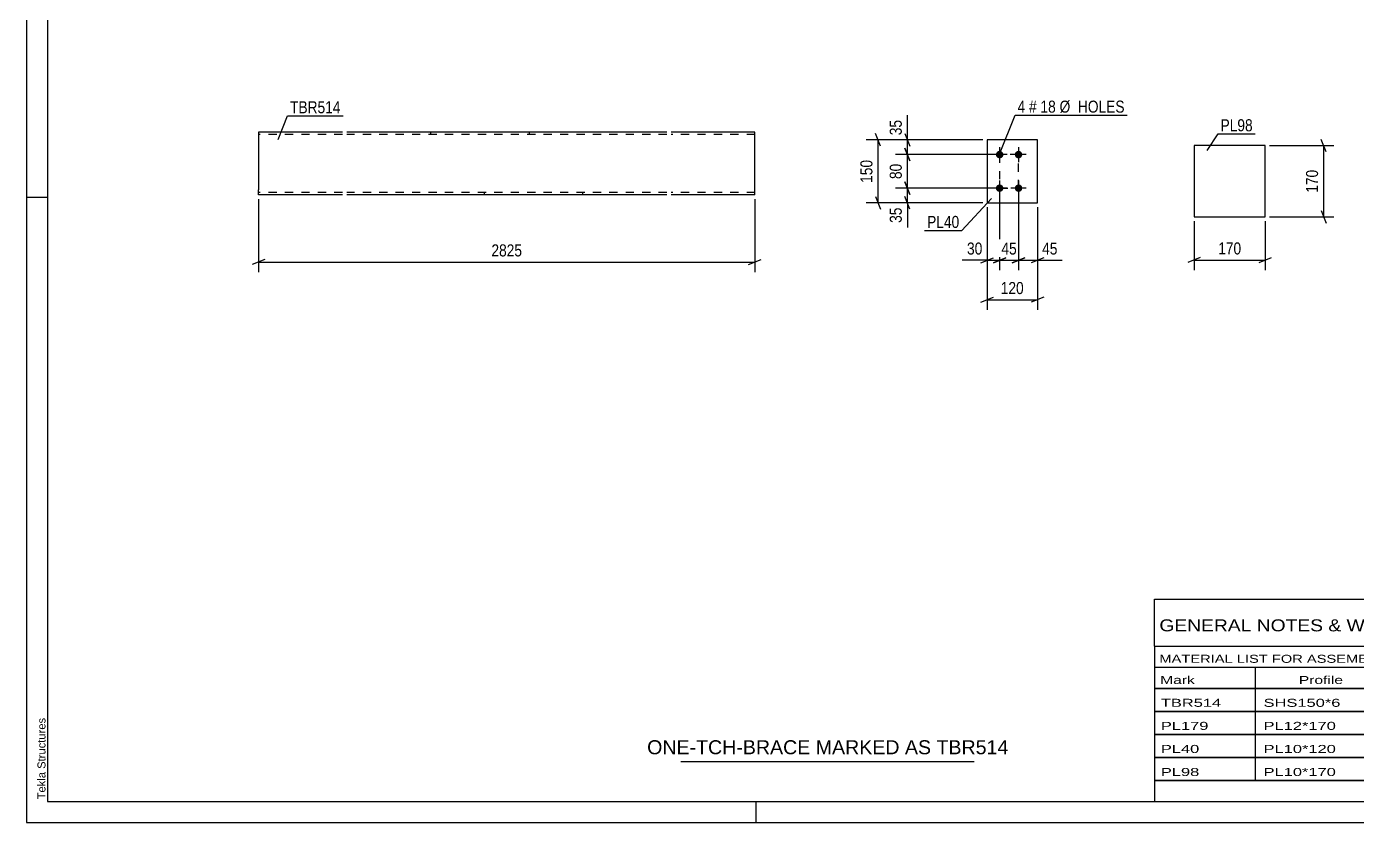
# Model space of a CAD drawing. Header units: millimetres. Extents: x 0 to 594, y 0 to 420.
# Drawn here: x 0 to 317.4, y 0 to 189.8 of the extents above; entities that cross this region are included whole.
import ezdxf

# ---------------------------------------------------------------- set-up
doc = ezdxf.new("R2010")
doc.units = ezdxf.units.MM
doc.linetypes.add('DXK_LINE_DOT2', pattern=[3.9198, 1.9599, -1.9599])
doc.styles.add('Arial', font='ARIAL.TTF', dxfattribs={"height": 0.2})
doc.styles.add('Arial Narrow', font='ARIALN.TTF', dxfattribs={"height": 0.2})

# ---------------------------------------------------------------- blocks, each defined once
blk = doc.blocks.new('Unknown-580570844-1132')
at = {"color": 5, "linetype": 'Continuous'}
for p, q in [((0, 420), (0, 0)), ((5, 415), (5, 5)), ((5, 149), (0, 149)), ((5, 5), (589, 5)), ((174, 0), (174, 5)), ((0, 0), (594, 0))]:
    blk.add_line(p, q, dxfattribs=at)
at = {"color": 174, "linetype": 'Continuous', "style": 'Arial'}
blk.add_text('Tekla Structures', height=1.9102, rotation=90, dxfattribs=at).set_placement((4.5, 5.5))
blk = doc.blocks.new('Bolt-580570844-2153 - 2119')
at = {"linetype": 'Continuous'}
for points in [[(232.06, 158.35, -1), (232.06, 160.15, -1)], [(236.56, 158.35, -1), (236.56, 160.15, -1)], [(232.06, 150.35, -1), (232.06, 152.15, -1)], [(236.56, 150.35, -1), (236.56, 152.15, -1)]]:
    blk.add_hatch(color=1, dxfattribs=at).paths.add_polyline_path(points)
at = {"color": 1, "linetype": 'Continuous'}
for p, q in [((233.86, 159.25), (230.26, 159.25)), ((232.06, 161.05), (232.06, 157.45)), ((238.36, 159.25), (234.76, 159.25)), ((236.56, 161.05), (236.56, 157.45)), ((232.06, 153.05), (232.06, 149.45)), ((236.56, 153.05), (236.56, 149.45)), ((233.86, 151.25), (230.26, 151.25)), ((238.36, 151.25), (234.76, 151.25))]:
    blk.add_line(p, q, dxfattribs=at)
blk = doc.blocks.new('Part-580570844-2158 - 2119')
at = {"color": 2, "linetype": 'Continuous'}
for p, q in [((229.06, 162.75), (229.06, 147.75)), ((241.06, 162.75), (229.06, 162.75)), ((241.06, 147.75), (241.06, 162.75)), ((229.06, 147.75), (241.06, 147.75))]:
    blk.add_line(p, q, dxfattribs=at)
blk = doc.blocks.new('Part-580570844-2338 - 2332')
at = {"color": 2, "linetype": 'Continuous'}
for p, q in [((295.42, 161.39), (278.42, 161.39)), ((278.42, 161.39), (278.42, 144.39)), ((295.42, 144.39), (295.42, 161.39)), ((278.42, 144.39), (295.42, 144.39))]:
    blk.add_line(p, q, dxfattribs=at)
blk = doc.blocks.new('Part-580570844-2494 - 2487')
at = {"color": 2, "linetype": 'Continuous'}
for p, q in [((75.33, 164.63), (55.33, 164.63)), ((55.33, 164.63), (55.33, 150.83)), ((152.69, 164.63), (76.33, 164.63)), ((173.69, 164.63), (153.69, 164.63)), ((173.69, 149.63), (173.69, 164.63)), ((55.33, 149.98), (55.33, 150.83)), ((55.33, 149.72), (55.33, 149.98)), ((55.33, 149.63), (55.33, 149.72)), ((75.33, 149.63), (55.33, 149.63)), ((152.69, 149.63), (76.33, 149.63)), ((173.69, 149.63), (153.69, 149.63))]:
    blk.add_line(p, q, dxfattribs=at)
at = {"color": 7, "linetype": 'DXK_LINE_DOT2'}
for p, q in [((75.33, 164.03), (55.33, 164.03)), ((152.69, 164.03), (76.33, 164.03)), ((96.33, 164.63), (96.33, 164.03)), ((119.84, 164.63), (119.84, 164.03)), ((173.69, 164.03), (153.69, 164.03)), ((55.33, 150.37), (55.33, 150.83)), ((55.33, 149.98), (55.33, 150.6)), ((55.33, 150.23), (55.33, 150.27)), ((55.33, 150.23), (55.33, 150.27)), ((75.33, 150.23), (55.33, 150.23)), ((55.33, 149.63), (55.33, 149.63)), ((152.69, 150.23), (76.33, 150.23)), ((109.17, 149.63), (109.17, 150.23)), ((132.69, 149.63), (132.69, 150.23)), ((173.69, 150.23), (153.69, 150.23)), ((173.69, 150.23), (173.69, 150.27))]:
    blk.add_line(p, q, dxfattribs=at)
blk = doc.blocks.new('Rectangle-580570844-2318 - 2119')
at = {"color": 1, "linetype": 'DXK_LINE_DOT2'}
blk.add_lwpolyline([(232.06, 151.25), (236.56, 151.25), (236.56, 159.25), (232.06, 159.25), (232.06, 151.25)], close=True, dxfattribs=at)
blk = doc.blocks.new('StraightDimension-580570844-2235 - 2119')
at = {"color": 7, "linetype": 'Continuous'}
for p, q in [((228.06, 162.75), (207.21, 162.75)), ((209.46, 164.25), (210.66, 161.25)), ((210.06, 159.25), (210.06, 162.75)), ((231.06, 159.25), (207.21, 159.25)), ((210.66, 157.75), (209.46, 160.75))]:
    blk.add_line(p, q, dxfattribs=at)
at = {"color": 0}
blk.add_wipeout([(209.31, 168.13), (205.11, 168.13), (205.11, 163.27), (209.31, 163.27)], dxfattribs=at)
at = {"color": 7, "linetype": 'Continuous'}
blk.add_line((210.06, 162.75), (210.06, 168.65), dxfattribs=at)
blk.add_line((210.06, 162.75), (210.06, 168.65), dxfattribs=at)
at = {"color": 3, "style": 'Arial Narrow'}
blk.add_text('35', height=2.863, rotation=90.0002, dxfattribs=at).set_placement((208.71, 163.87))
blk = doc.blocks.new('StraightDimension-580570844-2245 - 2119')
at = {"color": 7, "linetype": 'Continuous'}
for p, q in [((231.06, 159.25), (207.21, 159.25)), ((209.46, 160.75), (210.66, 157.75)), ((210.06, 151.25), (210.06, 159.25)), ((210.66, 149.75), (209.46, 152.75)), ((231.06, 151.25), (207.21, 151.25))]:
    blk.add_line(p, q, dxfattribs=at)
at = {"color": 0}
blk.add_wipeout([(209.31, 157.68), (205.11, 157.68), (205.11, 152.82), (209.31, 152.82)], dxfattribs=at)
at = {"color": 3, "style": 'Arial Narrow'}
blk.add_text('80', height=2.863, rotation=90.0002, dxfattribs=at).set_placement((208.71, 153.42))
blk = doc.blocks.new('StraightDimension-580570844-2277 - 2119')
at = {"color": 7, "linetype": 'Continuous'}
for p, q in [((232.06, 150.25), (232.06, 131.67)), ((229.06, 146.75), (229.06, 131.67)), ((227.56, 133.47), (230.56, 134.67)), ((229.06, 134.07), (232.06, 134.07)), ((233.56, 134.67), (230.56, 133.47))]:
    blk.add_line(p, q, dxfattribs=at)
at = {"color": 0}
blk.add_wipeout([(228.54, 134.82), (228.54, 139.02), (223.68, 139.02), (223.68, 134.82)], dxfattribs=at)
at = {"color": 7, "linetype": 'Continuous'}
blk.add_line((229.06, 134.07), (223.15, 134.07), dxfattribs=at)
blk.add_line((229.06, 134.07), (223.15, 134.07), dxfattribs=at)
at = {"color": 3, "style": 'Arial Narrow'}
blk.add_text('30', height=2.863, dxfattribs=at).set_placement((224.28, 135.42))
blk = doc.blocks.new('StraightDimension-580570844-2255 - 2119')
at = {"color": 7, "linetype": 'Continuous'}
for p, q in [((209.46, 152.75), (210.66, 149.75)), ((231.06, 151.25), (207.21, 151.25)), ((210.66, 146.25), (209.46, 149.25)), ((210.06, 147.75), (210.06, 151.25)), ((228.06, 147.75), (207.21, 147.75))]:
    blk.add_line(p, q, dxfattribs=at)
at = {"color": 0}
blk.add_wipeout([(209.31, 147.22), (205.11, 147.22), (205.11, 142.37), (209.31, 142.37)], dxfattribs=at)
at = {"color": 7, "linetype": 'Continuous'}
blk.add_line((210.06, 147.75), (210.06, 141.84), dxfattribs=at)
blk.add_line((210.06, 147.75), (210.06, 141.84), dxfattribs=at)
at = {"color": 3, "style": 'Arial Narrow'}
blk.add_text('35', height=2.863, rotation=90.0002, dxfattribs=at).set_placement((208.71, 142.97))
blk = doc.blocks.new('StraightDimension-580570844-2266 - 2119')
at = {"color": 7, "linetype": 'Continuous'}
for p, q in [((228.06, 162.75), (200.21, 162.75)), ((203.66, 161.25), (202.46, 164.25)), ((203.06, 147.75), (203.06, 162.75)), ((202.46, 149.25), (203.66, 146.25)), ((228.06, 147.75), (200.21, 147.75))]:
    blk.add_line(p, q, dxfattribs=at)
at = {"color": 0}
blk.add_wipeout([(202.31, 158.59), (198.11, 158.59), (198.11, 151.91), (202.31, 151.91)], dxfattribs=at)
at = {"color": 3, "style": 'Arial Narrow'}
blk.add_text('150', height=2.863, rotation=90.0002, dxfattribs=at).set_placement((201.71, 152.51))
blk = doc.blocks.new('StraightDimension-580570844-2287 - 2119')
at = {"color": 7, "linetype": 'Continuous'}
for p, q in [((232.06, 150.25), (232.06, 131.67)), ((236.56, 150.25), (236.56, 131.67)), ((230.56, 133.47), (233.56, 134.67)), ((232.06, 134.07), (236.56, 134.07)), ((238.06, 134.67), (235.06, 133.47))]:
    blk.add_line(p, q, dxfattribs=at)
at = {"color": 0}
blk.add_wipeout([(236.74, 134.82), (236.74, 139.02), (231.88, 139.02), (231.88, 134.82)], dxfattribs=at)
at = {"color": 3, "style": 'Arial Narrow'}
blk.add_text('45', height=2.863, dxfattribs=at).set_placement((232.48, 135.42))
blk = doc.blocks.new('StraightDimension-580570844-2297 - 2119')
at = {"color": 7, "linetype": 'Continuous'}
for p, q in [((236.56, 150.25), (236.56, 131.67)), ((241.06, 146.75), (241.06, 131.67)), ((235.06, 133.47), (238.06, 134.67)), ((236.56, 134.07), (241.06, 134.07)), ((242.56, 134.67), (239.56, 133.47))]:
    blk.add_line(p, q, dxfattribs=at)
at = {"color": 0}
blk.add_wipeout([(246.44, 134.82), (246.44, 139.02), (241.59, 139.02), (241.59, 134.82)], dxfattribs=at)
at = {"color": 7, "linetype": 'Continuous'}
blk.add_line((241.06, 134.07), (246.97, 134.07), dxfattribs=at)
blk.add_line((241.06, 134.07), (246.97, 134.07), dxfattribs=at)
at = {"color": 3, "style": 'Arial Narrow'}
blk.add_text('45', height=2.863, dxfattribs=at).set_placement((242.19, 135.42))
blk = doc.blocks.new('StraightDimension-580570844-2308 - 2119')
at = {"color": 7, "linetype": 'Continuous'}
for p, q in [((229.06, 146.75), (229.06, 122.25)), ((241.06, 146.75), (241.06, 122.25)), ((227.56, 124.05), (230.56, 125.25)), ((229.06, 124.65), (241.06, 124.65)), ((242.56, 125.25), (239.56, 124.05))]:
    blk.add_line(p, q, dxfattribs=at)
at = {"color": 0}
blk.add_wipeout([(238.4, 125.4), (238.4, 129.6), (231.72, 129.6), (231.72, 125.4)], dxfattribs=at)
at = {"color": 3, "style": 'Arial Narrow'}
blk.add_text('120', height=2.863, dxfattribs=at).set_placement((232.32, 126))
blk = doc.blocks.new('StraightDimension-580570844-2340 - 2332')
at = {"color": 7, "linetype": 'Continuous'}
for p, q in [((278.42, 143.39), (278.42, 131.7)), ((295.42, 143.39), (295.42, 131.7)), ((279.92, 134.7), (276.92, 133.5)), ((278.42, 134.1), (295.42, 134.1)), ((293.92, 133.5), (296.92, 134.7))]:
    blk.add_line(p, q, dxfattribs=at)
at = {"color": 0}
blk.add_wipeout([(290.26, 134.85), (290.26, 139.05), (283.58, 139.05), (283.58, 134.85)], dxfattribs=at)
at = {"color": 3, "style": 'Arial Narrow'}
blk.add_text('170', height=2.863, dxfattribs=at).set_placement((284.18, 135.45))
blk = doc.blocks.new('StraightDimension-580570844-2351 - 2332')
at = {"color": 7, "linetype": 'Continuous'}
for p, q in [((309.94, 159.89), (308.74, 162.89)), ((296.42, 161.39), (311.74, 161.39)), ((309.34, 144.39), (309.34, 161.39)), ((296.42, 144.39), (311.74, 144.39)), ((308.74, 145.89), (309.94, 142.89))]:
    blk.add_line(p, q, dxfattribs=at)
at = {"color": 0}
blk.add_wipeout([(308.59, 156.24), (304.39, 156.24), (304.39, 149.55), (308.59, 149.55)], dxfattribs=at)
at = {"color": 3, "style": 'Arial Narrow'}
blk.add_text('170', height=2.863, rotation=90.0002, dxfattribs=at).set_placement((307.99, 150.15))
blk = doc.blocks.new('StraightDimension-580570844-2501 - 2487')
at = {"color": 7, "linetype": 'Continuous'}
for p, q in [((55.33, 148.63), (55.33, 131.23)), ((173.69, 148.63), (173.69, 131.23)), ((56.83, 134.23), (53.83, 133.03)), ((55.33, 133.63), (173.69, 133.63)), ((172.19, 133.03), (175.19, 134.23))]:
    blk.add_line(p, q, dxfattribs=at)
at = {"color": 0}
blk.add_wipeout([(118.77, 134.38), (118.77, 138.58), (110.25, 138.58), (110.25, 134.38)], dxfattribs=at)
at = {"color": 3, "style": 'Arial Narrow'}
blk.add_text('2825', height=2.863, dxfattribs=at).set_placement((110.85, 134.98))
blk = doc.blocks.new('Unknown-580570844-6443')
at = {"color": 7, "linetype": 'Continuous'}
for p, q in [((269, 53.25), (429, 53.25)), ((269, 42), (269, 53.25)), ((429, 53.25), (429, 42)), ((269, 42), (429, 42)), ((269, 42), (269, 37)), ((429, 42), (429, 37)), ((269, 37), (429, 37)), ((269, 37), (269, 32)), ((293, 37), (293, 32)), ((328.5, 37), (328.5, 32)), ((354.5, 37), (354.5, 32)), ((367.5, 37), (367.5, 32)), ((385, 37), (385, 32)), ((407, 37), (407, 32)), ((429, 37), (429, 32)), ((269, 32), (429, 32)), ((269, 31.95), (269, 26.55)), ((269, 31.95), (429, 31.95)), ((293, 32), (293, 26.5)), ((328.5, 32), (328.5, 26.5)), ((354.5, 32), (354.5, 26.5)), ((367.5, 32), (367.5, 26.5)), ((385, 32), (385, 26.5)), ((407, 32), (407, 26.5)), ((429, 31.95), (429, 26.55)), ((269, 26.55), (429, 26.55)), ((269, 26.45), (269, 21.05)), ((269, 26.45), (429, 26.45)), ((293, 26.5), (293, 21)), ((328.5, 26.5), (328.5, 21)), ((354.5, 26.5), (354.5, 21)), ((367.5, 26.5), (367.5, 21)), ((385, 26.5), (385, 21)), ((407, 26.5), (407, 21)), ((429, 26.45), (429, 21.05)), ((269, 21.05), (429, 21.05)), ((269, 20.95), (269, 15.55)), ((269, 20.95), (429, 20.95)), ((293, 21), (293, 15.5)), ((328.5, 21), (328.5, 15.5)), ((354.5, 21), (354.5, 15.5)), ((367.5, 21), (367.5, 15.5)), ((385, 21), (385, 15.5)), ((407, 21), (407, 15.5)), ((429, 20.95), (429, 15.55)), ((269, 15.55), (429, 15.55)), ((269, 15.45), (269, 10.05)), ((269, 15.45), (429, 15.45)), ((293, 15.5), (293, 10)), ((328.5, 15.5), (328.5, 10)), ((354.5, 15.5), (354.5, 10)), ((367.5, 15.5), (367.5, 10)), ((385, 15.5), (385, 10)), ((407, 15.5), (407, 10)), ((429, 15.45), (429, 10.05)), ((269, 10.05), (429, 10.05)), ((269, 10), (429, 10)), ((269, 10), (269, 5)), ((385, 10), (385, 5)), ((407, 10), (407, 5)), ((429, 10), (429, 5)), ((269, 5), (429, 5))]:
    blk.add_line(p, q, dxfattribs=at)
at = {"color": 7, "style": 'Arial Narrow'}
for s, height, width, p in [('GENERAL NOTES & WELD DETAILS :', 2.8633, 1.4, (270.15, 45.56)), ('REFER TYP DRAWING TYP-01', 1.9089, 1.6, (353.7, 45.66)), ("MATERIAL LIST FOR ASSEMBLY MK'D", 1.9089, 1.6, (270.15, 38.06)), ('TBR514', 1.909, 1.794707, (361.59, 37.97)), ('1', 1.91, 1.794707, (391.08, 38.06)), ('No. Required', 1.9089, 1.6, (400.41, 38.06)), ('Mark', 1.909, 1.7, (270.34, 33)), ('Profile', 1.909, 1.7, (303.41, 33)), ('Material', 1.909, 1.7, (333.54, 33.06)), ('No.', 1.909, 1.7, (358.5, 33.06)), ('Length', 1.909, 1.7, (369, 33.06)), ('Area', 1.909, 1.7, (391.5, 33.06)), ('Weight', 1.909, 1.7, (411, 33.06))]:
    blk.add_text(s, height=height, dxfattribs=dict(at, width=width)).set_placement(p)
at = {"color": 7, "linetype": 'Continuous', "style": 'Arial Narrow'}
for s, height, width, p in [('TBR514', 1.909, 1.794707, (270.5, 27.56)), ('SHS150*6', 1.909, 1.794707, (295, 27.56)), ('E350', 1.909, 1.794707, (334.74, 27.56)), ('1', 1.91, 1.794707, (358.86, 27.56)), ('2825', 1.909, 1.794707, (371.58, 27.56)), ('1.7', 1.909, 1.794707, (395.32, 27.56)), ('76.3', 1.909, 1.794707, (414.14, 27.56)), ('PL179', 1.909, 1.794707, (270.5, 22.06)), ('PL12*170', 1.909, 1.794707, (295, 22.06)), ('E350', 1.909, 1.794707, (334.74, 22.06)), ('1', 1.91, 1.794707, (358.86, 22.06)), ('608', 1.909, 1.794707, (373.77, 22.06)), ('0.2', 1.909, 1.794707, (395.32, 22.06)), ('9.7', 1.909, 1.794707, (416.33, 22.06)), ('PL40', 1.909, 1.794707, (270.5, 16.56)), ('PL10*120', 1.909, 1.794707, (295, 16.56)), ('E350', 1.909, 1.794707, (334.74, 16.56)), ('4', 1.91, 1.794707, (358.86, 16.56)), ('150', 1.909, 1.794707, (373.77, 16.56)), ('0.0', 1.909, 1.794707, (395.32, 16.56)), ('5.7', 1.909, 1.794707, (416.33, 16.56)), ('PL98', 1.909, 1.794707, (270.5, 11.06)), ('PL10*170', 1.909, 1.794707, (295, 11.06)), ('E350', 1.909, 1.794707, (334.74, 11.06)), ('2', 1.91, 1.794707, (358.86, 11.06)), ('170', 1.909, 1.794707, (373.77, 11.06)), ('0.1', 1.909, 1.794707, (395.32, 11.06)), ('4.5', 1.909, 1.794707, (416.33, 11.06)), ('Total', 1.909, 1.7, (371.33, 6.5)), ('2.2', 1.909, 1.794707, (394.83, 6.5)), ('96.3', 1.909, 1.794707, (414.14, 6.5))]:
    blk.add_text(s, height=height, dxfattribs=dict(at, width=width)).set_placement(p)
blk = doc.blocks.new('Unknown-580570844-6444')
at = {"color": 7, "linetype": 'Continuous'}
blk.add_line((156, 14.5), (226, 14.5), dxfattribs=at)
at = {"color": 7, "style": 'Arial'}
blk.add_text('ONE-TCH-BRACE MARKED AS TBR514', height=3.3428, dxfattribs=at).set_placement((147.99, 16.25))
blk = doc.blocks.new('Mark-580570844-2149 - 2119')
at = {"color": 0}
blk.add_wipeout([(238.16, 169.26), (238.16, 172.26), (236.33, 172.26), (236.33, 169.26)], dxfattribs=at)
blk.add_wipeout([(238.16, 169.26), (238.16, 172.26), (236.33, 172.26), (236.33, 169.26)], dxfattribs=at)
at = {"color": 7, "linetype": 'Continuous'}
blk.add_line((232.01, 159.34), (235.73, 168.66), dxfattribs=at)
at = {"color": 0}
blk.add_wipeout([(240.89, 169.26), (240.89, 172.26), (239.06, 172.26), (239.06, 169.26)], dxfattribs=at)
blk.add_wipeout([(240.89, 169.26), (240.89, 172.26), (239.06, 172.26), (239.06, 169.26)], dxfattribs=at)
at = {"color": 3, "style": 'Arial Narrow'}
blk.add_text('4', height=2.86, dxfattribs=at).set_placement((236.33, 169.26))
at = {"color": 0}
blk.add_wipeout([(245.45, 169.26), (245.45, 172.26), (241.79, 172.26), (241.79, 169.26)], dxfattribs=at)
blk.add_wipeout([(245.45, 169.26), (245.45, 172.26), (241.79, 172.26), (241.79, 169.26)], dxfattribs=at)
at = {"color": 3, "style": 'Arial Narrow'}
blk.add_text('#', height=2.86, dxfattribs=at).set_placement((239.06, 169.26))
at = {"color": 0}
blk.add_wipeout([(261.87, 169.26), (261.87, 172.26), (246.35, 172.26), (246.35, 169.26)], dxfattribs=at)
blk.add_wipeout([(261.87, 169.26), (261.87, 172.26), (246.35, 172.26), (246.35, 169.26)], dxfattribs=at)
at = {"color": 7, "linetype": 'Continuous'}
blk.add_line((235.73, 168.66), (262.47, 168.66), dxfattribs=at)
at = {"color": 3, "style": 'Arial Narrow'}
for s, p in [('18', (241.79, 169.26)), ('Ø  HOLES', (246.35, 169.26))]:
    blk.add_text(s, height=2.863, dxfattribs=at).set_placement(p)
blk = doc.blocks.new('Mark-580570844-2154 - 2119')
at = {"color": 0}
blk.add_wipeout([(222.44, 141.77), (222.44, 144.77), (214.76, 144.77), (214.76, 141.77)], dxfattribs=at)
blk.add_wipeout([(222.44, 141.77), (222.44, 144.77), (214.76, 144.77), (214.76, 141.77)], dxfattribs=at)
at = {"color": 30, "linetype": 'Continuous'}
for p in [(230.11, 148.81), (214.16, 141.17)]:
    blk.add_line(p, (223.04, 141.17), dxfattribs=at)
at = {"color": 3, "style": 'Arial Narrow'}
blk.add_text('PL40', height=2.863, dxfattribs=at).set_placement((214.76, 141.77))
blk = doc.blocks.new('Mark-580570844-2334 - 2332')
at = {"color": 0}
blk.add_wipeout([(292.42, 164.82), (292.42, 167.82), (284.74, 167.82), (284.74, 164.82)], dxfattribs=at)
blk.add_wipeout([(292.42, 164.82), (292.42, 167.82), (284.74, 167.82), (284.74, 164.82)], dxfattribs=at)
at = {"color": 30, "linetype": 'Continuous'}
for p, q in [((281.53, 160.25), (284.14, 164.22)), ((284.14, 164.22), (293.02, 164.22))]:
    blk.add_line(p, q, dxfattribs=at)
at = {"color": 3, "style": 'Arial Narrow'}
blk.add_text('PL98', height=2.863, dxfattribs=at).set_placement((284.74, 164.82))
blk = doc.blocks.new('Mark-580570844-2490 - 2487')
at = {"color": 0}
blk.add_wipeout([(74.87, 169.12), (74.87, 172.12), (62.82, 172.12), (62.82, 169.12)], dxfattribs=at)
blk.add_wipeout([(74.87, 169.12), (74.87, 172.12), (62.82, 172.12), (62.82, 169.12)], dxfattribs=at)
at = {"color": 30, "linetype": 'Continuous'}
for p, q in [((59.99, 162.87), (62.22, 168.52)), ((62.22, 168.52), (75.47, 168.52))]:
    blk.add_line(p, q, dxfattribs=at)
at = {"color": 3, "style": 'Arial Narrow'}
blk.add_text('TBR514', height=2.863, dxfattribs=at).set_placement((62.82, 169.12))

msp = doc.modelspace()

# ---------------------------------------------------------------- block references
for name in ['Unknown-580570844-1132', 'Part-580570844-2494 - 2487', 'Part-580570844-2158 - 2119', 'Bolt-580570844-2153 - 2119', 'Rectangle-580570844-2318 - 2119', 'Part-580570844-2338 - 2332', 'Unknown-580570844-6443', 'Unknown-580570844-6444']:
    msp.add_blockref(name, (0, 0))

# ---------------------------------------------------------------- next in the draw order: block references
for name in ['Mark-580570844-2490 - 2487', 'StraightDimension-580570844-2235 - 2119', 'Mark-580570844-2334 - 2332', 'StraightDimension-580570844-2501 - 2487', 'StraightDimension-580570844-2340 - 2332']:
    msp.add_blockref(name, (0, 0))

# ---------------------------------------------------------------- next in the draw order: block references
for name in ['StraightDimension-580570844-2351 - 2332', 'StraightDimension-580570844-2245 - 2119']:
    msp.add_blockref(name, (0, 0))

# ---------------------------------------------------------------- next in the draw order: block references
for name in ['Mark-580570844-2149 - 2119', 'StraightDimension-580570844-2277 - 2119']:
    msp.add_blockref(name, (0, 0))

# ---------------------------------------------------------------- next in the draw order: block references
msp.add_blockref('StraightDimension-580570844-2255 - 2119', (0, 0))

# ---------------------------------------------------------------- next in the draw order: block references
for name in ['StraightDimension-580570844-2266 - 2119', 'StraightDimension-580570844-2287 - 2119']:
    msp.add_blockref(name, (0, 0))

# ---------------------------------------------------------------- next in the draw order: block references
msp.add_blockref('StraightDimension-580570844-2297 - 2119', (0, 0))

# ---------------------------------------------------------------- next in the draw order: block references
msp.add_blockref('StraightDimension-580570844-2308 - 2119', (0, 0))

# ---------------------------------------------------------------- next in the draw order: block references
msp.add_blockref('Mark-580570844-2154 - 2119', (0, 0))

doc.saveas('drawing.dxf')
